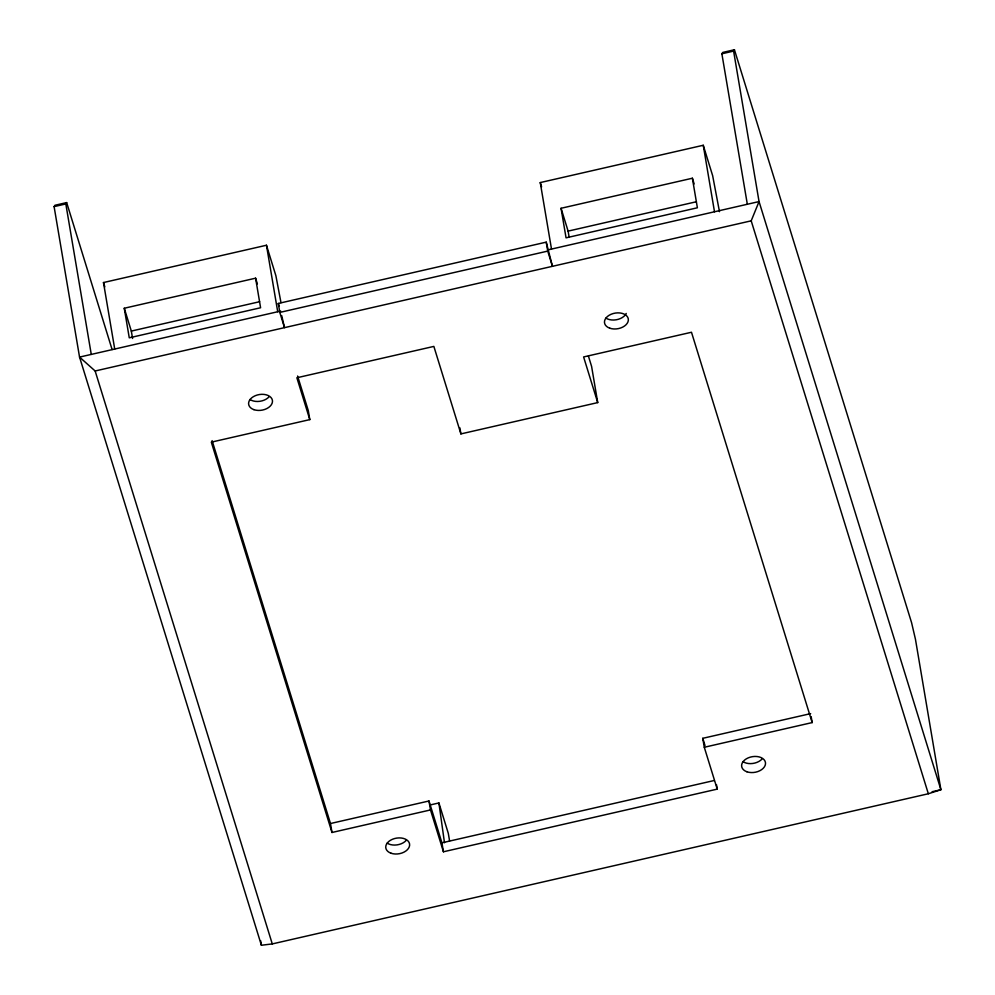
<?xml version="1.0" encoding="UTF-8"?>
<svg xmlns="http://www.w3.org/2000/svg" width="995" height="995" viewBox="0 0 995 995"><rect width="100%" height="100%" fill="white"/><g stroke="black" fill="none" stroke-linecap="round" stroke-linejoin="round"><path stroke-width="1.49" d="M928.335 793.761L751.2 220.828L759.048 201.575L733.601 51.093L734.434 49.75L911.582 622.683L915.45 639.25L940.897 789.731L928.335 793.761L272.282 943.919L261.399 945.25L79.55 357.093L54.103 206.624L54.936 205.268L66.665 202.594L112.099 349.531M91.279 354.419L65.819 203.938L66.665 202.594M747.332 204.261L721.872 53.78L722.718 52.436L734.434 49.75M54.103 206.624L65.819 203.938M721.872 53.78L733.601 51.093M114.723 349.046L103.48 282.543L266.461 245.243L275.876 275.677L280.988 302.642M551.504 249.073L540.26 182.57L703.254 145.27L712.656 175.705L719.472 211.661M255.603 278.19L260.591 307.753L129.263 337.815L124.263 308.251L255.603 278.19L257.357 283.898M692.383 178.229L697.383 207.781L566.055 237.842L561.056 208.278L692.383 178.229L694.149 183.926M124.263 308.251L131.328 331.074L259.633 301.709M561.056 208.278L568.108 231.114L696.413 201.736M281.697 315.589L284.508 327.641L279.806 312.418L278.289 303.463L546.23 242.146L552.449 266.312L547.735 251.101L546.23 242.146M280.64 311.074L79.55 357.093L95.147 370.986L272.282 943.919M548.581 249.745L759.048 201.575L940.897 789.731L932.104 791.734M279.806 312.418L547.735 251.101M95.147 370.986L751.2 220.828M297.592 376.023L308.301 410.661L309.806 419.616L211.313 442.153L331.994 832.479L430.499 809.942L443.434 851.782L717.233 789.122L716.475 784.645M309.806 419.616L296.871 377.764L433.857 346.409L460.909 433.907L597.721 402.602L591.59 366.371L588.418 356.098M212.097 440.623L330.489 823.524L428.982 800.987L441.917 842.827L443.434 851.782M717.233 789.122L704.286 747.27L702.768 738.315L810.651 713.626M429.852 805.03L438.907 802.953L448.31 833.387L449.591 840.949M704.286 747.27L812.169 722.581L811.161 716.611M441.917 842.827L714.199 780.515M812.169 722.581L691.488 332.255L583.605 356.944L597.721 402.602M540.26 182.57L541.603 186.923M702.768 738.315L705.007 745.529M278.289 303.463L279.073 306M103.48 282.543L104.823 286.883M703.254 145.27L714.497 211.773M568.108 231.114L569.115 237.021M459.889 427.875L460.909 433.907M428.982 800.987L430.499 809.942M266.461 245.243L277.717 311.746M330.489 823.524L331.994 832.479M260.628 940.685L261.399 945.25M131.328 331.074L132.571 338.462M438.907 802.953L444.479 842.74M268.973 396.905A12.052 7.923 -9.6 0 1 250.043 399.542M626.228 313.45A12.052 7.923 -9.6 0 1 605.918 318.101M406.122 840.489A12.052 7.923 -9.6 0 1 387.192 843.138M762.008 759.036A12.052 7.923 -9.6 0 1 743.066 761.685M609.786 328.201A12.052 7.923 -9.6 0 0 628.342 320.303A12.052 7.923 -9.6 0 0 611.104 314.271A12.052 7.923 -9.6 0 0 609.786 328.201M253.912 409.654A12.052 7.923 -9.6 0 0 272.468 401.756A12.052 7.923 -9.6 0 0 255.23 395.724A12.052 7.923 -9.6 0 0 253.912 409.654M391.06 853.237A12.052 7.923 -9.6 0 0 409.617 845.34A12.052 7.923 -9.6 0 0 392.378 839.307A12.052 7.923 -9.6 0 0 391.06 853.237M746.934 771.784A12.052 7.923 -9.6 0 0 765.503 763.886A12.052 7.923 -9.6 0 0 748.252 757.854A12.052 7.923 -9.6 0 0 746.934 771.784"/></g></svg>
